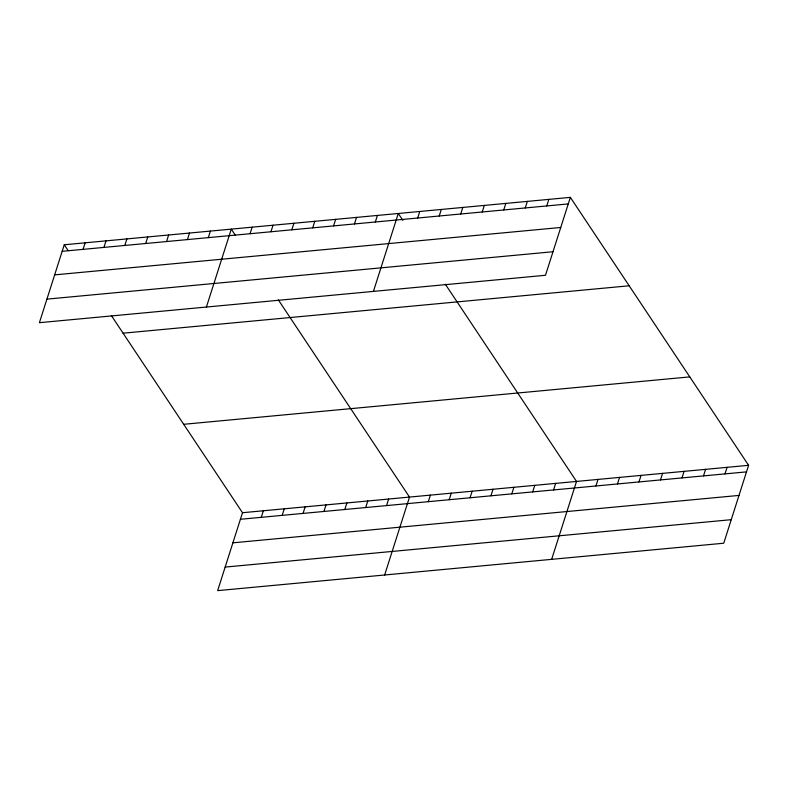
<?xml version="1.0" encoding="UTF-8"?>
<svg xmlns="http://www.w3.org/2000/svg" width="788" height="788" viewBox="0 0 788 788"><rect width="100%" height="100%" fill="white"/><g stroke="black" fill="none" stroke-linecap="round" stroke-linejoin="round"><path stroke-width="1.18" d="M64.261 244.773L39.4 322.686L545.493 275.278L570.354 197.364L64.261 244.773L68.192 250.663M83.045 249.372L85.143 242.812M103.927 247.412L106.016 240.862M124.799 245.462L126.898 238.902M145.681 243.502L147.77 236.952M166.554 241.552L168.652 234.991M187.426 239.591L189.524 233.041M208.308 237.641L210.396 231.081M206.407 307.044L231.278 229.131L235.198 235.021M250.062 233.731L252.15 227.171M270.934 231.77L273.032 225.22M291.816 229.82L293.904 223.26M312.688 227.86L314.786 221.3M333.56 225.91L335.658 219.35M111.325 315.505L242.507 512.722L217.646 590.636L723.739 543.227L748.6 465.314L570.354 197.364M354.442 223.95L356.531 217.389M261.291 517.322L263.379 510.762M375.315 221.999L377.413 215.439M282.163 515.372L284.261 508.812M373.423 291.402L398.285 213.479L402.865 220.364M303.045 513.412L305.133 506.851M323.917 511.461L326.015 504.901M417.699 218.03L419.797 211.47M344.799 509.501L346.887 502.941M439.211 216.011L441.31 209.45M365.671 507.541L367.769 500.991M460.724 214.001L462.812 207.441M386.544 505.591L388.642 499.031M482.226 211.982L484.325 205.422M384.652 574.994L409.514 497.08L278.331 299.864M503.739 209.972L505.827 203.412M428.298 501.68L430.396 495.12M525.251 207.953L527.339 201.393M449.18 499.72L451.268 493.17M546.754 205.944L548.852 199.384M470.052 497.77L472.15 491.21M490.934 495.81L493.022 489.259M511.806 493.859L513.904 487.299M532.678 491.899L534.776 485.349M553.56 489.949L555.648 483.389M551.659 559.352L576.53 481.429L445.338 284.222M595.945 485.979L598.033 479.419M617.457 483.96L619.545 477.4M638.96 481.951L641.058 475.391M660.472 479.931L662.56 473.371M681.984 477.922L684.073 471.362M703.487 475.903L705.585 469.343M724.999 473.893L727.088 467.333M62.173 251.323L568.266 203.925M54.658 274.874L560.751 227.476M46.916 299.135L553.009 251.736M123.086 333.196L629.179 285.788M183.683 424.299L689.776 376.891M242.507 512.722L748.6 465.314M240.419 519.282L746.512 471.874M232.903 542.824L738.996 495.425M225.161 567.084L731.254 519.686"/></g></svg>
